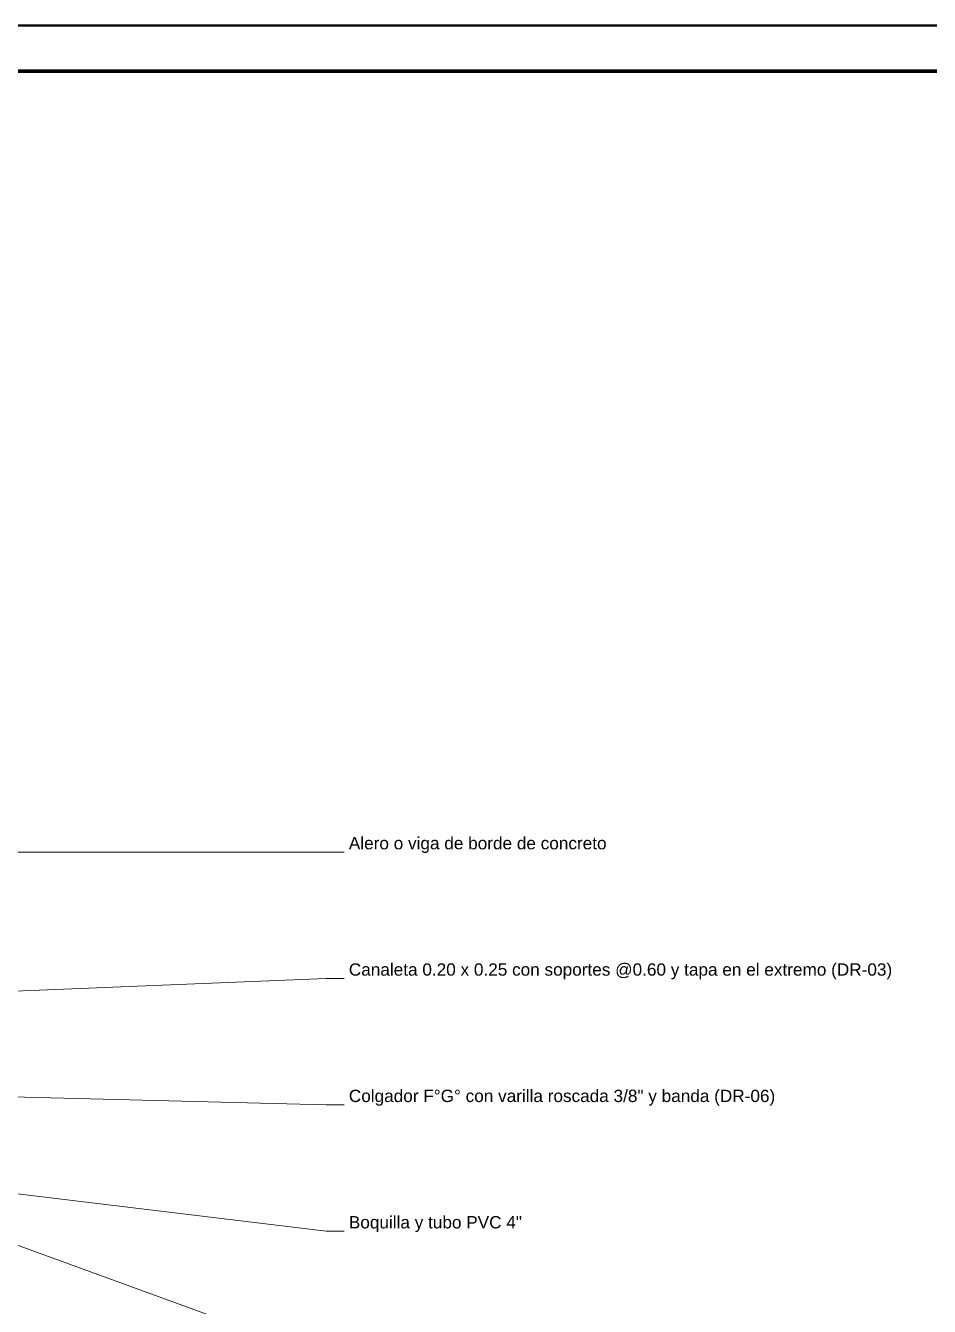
# Model space of a CAD drawing. Header units: metres. Extents: x 0 to 24.2, y -20 to 5.6.
# Drawn here: x 13.9 to 16.878, y -15.309 to -11.09 of the extents above; entities that cross this region are included whole.
import ezdxf

# ---------------------------------------------------------------- set-up
doc = ezdxf.new("R2010")
doc.units = ezdxf.units.M
doc.header["$LTSCALE"] = 0.25
doc.layers.add('LLAMADAS', color=30, linetype='CONTINUOUS', lineweight=18)
doc.layers.add('MARCO', color=7, linetype='CONTINUOUS', lineweight=50)
doc.layers.add('TEXTOS', color=7, linetype='CONTINUOUS')
doc.styles.get("Standard").update_dxf_attribs({"font": 'arial.ttf'})

msp = doc.modelspace()

# ---------------------------------------------------------------- linework, layer by layer
at = {"layer": 'LLAMADAS'}
for p, q in [((14.89, -13.8125), (13.3766, -13.8125)), ((14.95, -13.8125), (14.89, -13.8125)), ((14.89, -14.2287), (12.3562, -14.3316)), ((14.95, -14.2287), (14.89, -14.2287)), ((14.89, -14.645), (12.8066, -14.5916)), ((14.95, -14.645), (14.89, -14.645)), ((14.89, -15.0613), (12.5667, -14.7801)), ((14.89, -15.4775), (13.2967, -14.8986)), ((14.95, -15.0613), (14.89, -15.0613))]:
    msp.add_line(p, q, dxfattribs=at)
at = {"layer": 'MARCO'}
msp.add_lwpolyline([(10, -20), (22.615, -20), (22.615, -11.09), (10, -11.09)], close=True, dxfattribs=at)
at = {"layer": 'MARCO', "const_width": 0.012}
msp.add_lwpolyline([(10.375, -19.85), (22.465, -19.85), (22.465, -11.24), (10.375, -11.24)], close=True, dxfattribs=at)

# ---------------------------------------------------------------- texts
at = {"layer": 'TEXTOS'}
for s, p in [('Alero o viga de borde de concreto', (14.965, -13.8035)), ('Canaleta 0.20 x 0.25 con soportes @0.60 y tapa en el extremo (DR-03)', (14.965, -14.2197)), ('Colgador F°G° con varilla roscada 3/8" y banda (DR-06)', (14.965, -14.636)), ('Boquilla y tubo PVC 4"', (14.965, -15.0523))]:
    msp.add_text(s, height=0.0405, dxfattribs=at).set_placement(p)

doc.saveas('drawing.dxf')
